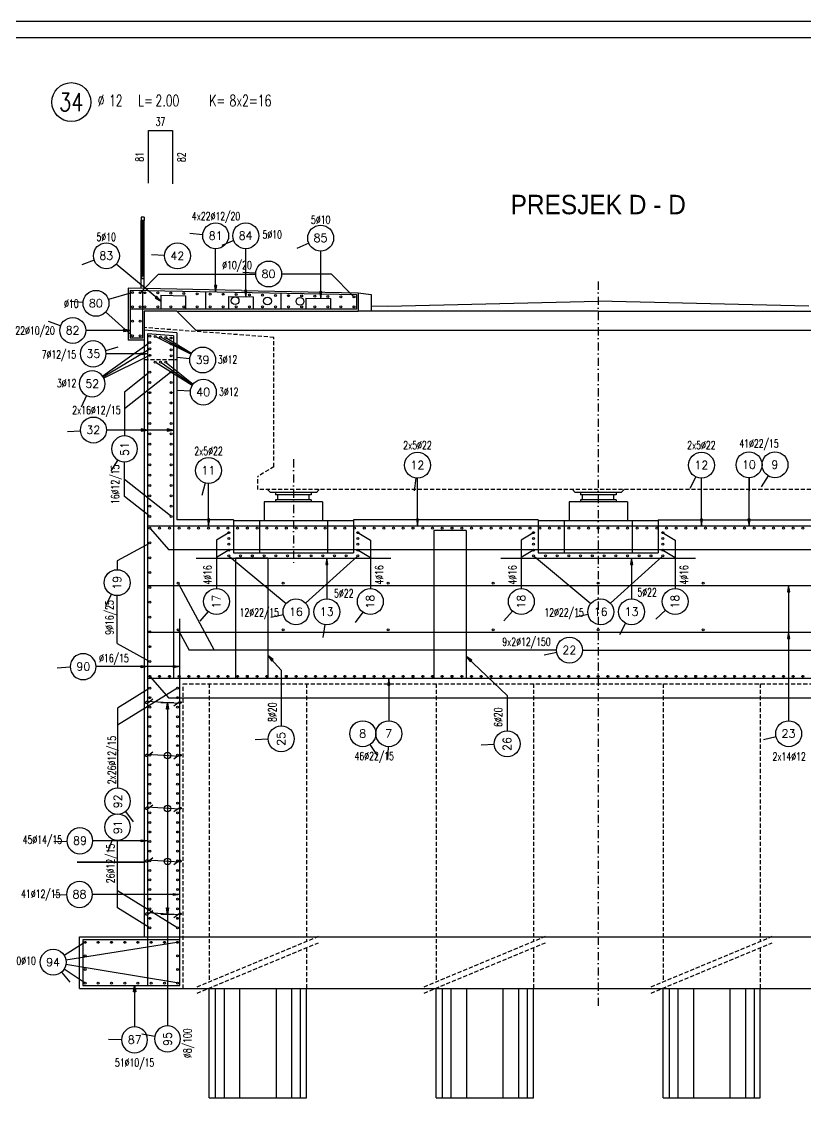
# Model space of a CAD drawing. Extents: x 0 to 12346, y 0 to 3567.
# Drawn here: x 7353 to 8562, y 1897 to 3567 of the extents above; entities that cross this region are included whole.
import ezdxf
from ezdxf.enums import TextEntityAlignment as Align

# ---------------------------------------------------------------- set-up
doc = ezdxf.new("R2010")
doc.units = 0
doc.header["$LTSCALE"] = 50
doc.linetypes.add('CENTER', pattern=[0.47, 0.25, -0.1, 0.02, -0.1])
doc.linetypes.add('HIDDEN2', pattern=[0.1875, 0.125, -0.0625])
for name, color, linetype in [('ARM', 1, 'CONTINUOUS'), ('ARM-I', 6, 'CONTINUOUS'), ('BETON', 7, 'CONTINUOUS'), ('BETON tan', 40, 'CONTINUOUS'), ('BETON TANKO', 40, 'CONTINUOUS'), ('CRTICA', 7, 'CONTINUOUS'), ('KOTE', 4, 'CONTINUOUS'), ('Ležajevi', 9, 'CONTINUOUS'), ('NEVIDLJIVO', 9, 'HIDDEN2'), ('OSI', 2, 'CENTER'), ('POM', 9, 'CONTINUOUS'), ('TANKO', 8, 'CONTINUOUS'), ('TEKST', 7, 'CONTINUOUS')]:
    doc.layers.add(name, color=color, linetype=linetype)
doc.styles.add('KOTE', font='romans.shx', dxfattribs={"width": 0.7})
doc.styles.get("Standard").update_dxf_attribs({"font": 'romans.shx', "width": 0.9})

# ---------------------------------------------------------------- blocks, each defined once
blk = doc.blocks.new('POZ')
at = {"layer": 'ARM-I'}
blk.add_circle((0, 0), 0.6, dxfattribs=at)
at = {"layer": 'ARM', "width": 0.7}
for s, p in [('%%c', (0.814, -0.125)), ('L=', (2.064, -0.125)), ('K=', (4.256, -0.125))]:
    blk.add_text(s, height=0.35, dxfattribs=at).set_placement(p)
for tag, p in [('VA', (0.879, 0.435)), ('FI', (1.162, -0.13)), ('DUZ', (2.598, -0.13)), ('KOM', (4.881, -0.13))]:
    blk.add_attdef(tag, p, '', height=0.35, dxfattribs=at)
at = {"layer": 'ARM', "width": 0.7, "flags": 1}
for tag, p in [('TIP', (1.038, -0.896)), ('A', (1.162, -1.411)), ('B', (1.162, -1.918)), ('C', (1.162, -2.426)), ('D', (1.162, -2.934)), ('E', (1.162, -3.441)), ('F', (1.162, -3.949)), ('G', (1.162, -4.457)), ('H', (1.162, -4.964)), ('I', (1.162, -5.472)), ('J', (1.162, -5.98)), ('K', (1.162, -6.487)), ('L', (1.162, -6.995)), ('M', (1.162, -7.503)), ('N', (1.162, -8.011))]:
    blk.add_attdef(tag, p, '', height=0.35, dxfattribs=at)
at = {"layer": 'ARM-I', "width": 0.8}
blk.add_attdef('POZ', text='', height=0.55, dxfattribs=at).set_placement((0, 0), align=Align.MIDDLE)
blk = doc.blocks.new('P')
at = {"layer": 'KOTE'}
blk.add_circle((0, 0), 0.4, dxfattribs=at)
blk.add_attdef('P', text='', height=0.25, dxfattribs=at).set_placement((-0.004, 0.004), align=Align.MIDDLE)
blk = doc.blocks.new('STR')
at = {"layer": 'KOTE', "color": 9}
blk.add_lwpolyline([(-1, 0.17), (-1, -0.17), (0, 0)], close=True, dxfattribs=at)
at = {"layer": 'KOTE', "color": 9, "linetype": 'ByBlock'}
blk.add_solid([(-1, 0.17), (-1, -0.17), (0, 0)], dxfattribs=at)
blk = doc.blocks.new('S-KUKA')
at = {"layer": 'ARM'}
blk.add_lwpolyline([(0.233, -0.13), (0.03, 0.02, 0.241992), (-0.024, 0.028), (-0.031, 0.026, 0.569422), (-0.041, -0.018), (-0.034, -0.024, 0.20742), (0.011, -0.04), (1.257, 0.036, -0.20742), (1.302, 0.019), (1.309, 0.013, -0.569422), (1.299, -0.031), (1.292, -0.033, -0.244051), (1.237, -0.024), (1.028, 0.133)], format="xyb", dxfattribs=at)
blk = doc.blocks.new('S')
at = {"layer": 'KOTE', "color": 9}
blk.add_line((0, 1), (0, -1), dxfattribs=at)
blk.add_lwpolyline([(-1, 0.17), (-1, -0.17), (0, 0)], close=True, dxfattribs=at)
at = {"layer": 'KOTE', "color": 9, "linetype": 'ByBlock'}
blk.add_solid([(-1, 0.17), (-1, -0.17), (0, 0)], dxfattribs=at)

msp = doc.modelspace()

# ---------------------------------------------------------------- linework, layer by layer
at = {"layer": 'ARM'}
for p, q in [((7520.2, 3152.6), (7869.2, 3145.7)), ((7520.2, 3152.6), (7520.2, 3078.7)), ((7539.2, 3152.3), (7539.2, 3078.7)), ((7567.8, 3144.9), (7605.8, 3144.1)), ((7567.8, 3144.9), (7567.8, 3123.3)), ((7605.8, 3144.1), (7605.8, 3123.3)), ((7636.5, 3150.3), (7636.5, 3123.3)), ((7672.1, 3142.8), (7710.1, 3142.1)), ((7672.1, 3142.8), (7672.1, 3123.3)), ((7710.1, 3142.1), (7710.1, 3123.3)), ((7752.9, 3148), (7752.9, 3123.3)), ((7791.2, 3140.4), (7829.2, 3139.7)), ((7791.2, 3140.4), (7791.2, 3123.3)), ((7829.2, 3139.7), (7829.2, 3123.3)), ((7869.2, 3145.7), (7869.2, 3123.3)), ((7869.2, 3123.3), (7520.2, 3123.3)), ((7539.2, 3078.7), (7520.2, 3078.7)), ((7547.2, 3085.4), (7547.2, 2080.5)), ((7587.2, 3082.4), (7547.2, 3085.4)), ((7587.2, 3082.4), (7587.2, 2553.5)), ((7547.2, 2789.3), (8937.2, 2789.3)), ((8038.8, 2782), (7988.8, 2782)), ((7988.8, 2782), (7988.8, 2553.5)), ((8038.8, 2782), (8038.8, 2553.5)), ((7732.7, 2739.3), (7682.7, 2739.3)), ((7682.7, 2739.3), (7682.7, 2553.5)), ((7732.7, 2739.3), (7732.7, 2553.5)), ((7547.2, 2697.3), (8937.2, 2697.3)), ((7597.2, 2080.5), (7597.2, 2645.5)), ((7547.2, 2625.4), (8937.2, 2625.4)), ((8937.2, 2553.5), (7547.2, 2553.5))]:
    msp.add_line(p, q, dxfattribs=at)
for points in [[(7622.2, 2739.3), (7922.2, 2739.3)], [(8092.2, 2739.3), (8392.2, 2739.3)]]:
    msp.add_lwpolyline(points, dxfattribs=at)
msp.add_lwpolyline([(7597.2, 2150.5), (7447.2, 2150.5), (7447.2, 2080.5), (7597.2, 2080.5)], close=True, dxfattribs=at)
at = {"layer": 'ARM-I'}
msp.add_lwpolyline([(7548.7, 3317.7), (7548.7, 3398.7), (7585.7, 3398.7), (7585.7, 3316.7)], dxfattribs=at)
at = {"layer": 'BETON'}
for p, q in [((7542.2, 3090.8), (7542.2, 2155.5)), ((7592.2, 3087), (7542.2, 3090.8)), ((7592.2, 3087), (7592.2, 2798.6)), ((7679.7, 2798.6), (7592.2, 2798.6)), ((7679.7, 2798.6), (7679.7, 2747.3)), ((7679.7, 2797.3), (7864.7, 2797.3)), ((7719.7, 2797.3), (7719.7, 2747.3)), ((7824.7, 2797.3), (7824.7, 2747.3)), ((8149.7, 2798.6), (7864.7, 2798.6)), ((7864.7, 2798.6), (7864.7, 2747.3)), ((8149.7, 2798.6), (8149.7, 2747.3)), ((8149.7, 2797.3), (8334.7, 2797.3)), ((8189.7, 2797.3), (8189.7, 2747.3)), ((8294.7, 2797.3), (8294.7, 2747.3)), ((8334.7, 2798.6), (8619.7, 2798.6)), ((8334.7, 2798.6), (8334.7, 2747.3)), ((7679.7, 2747.3), (7864.7, 2747.3)), ((8149.7, 2747.3), (8334.7, 2747.3)), ((7438.6, 2270.6), (7542.2, 2270.6)), ((7542.2, 2270.6), (7438.6, 2270.6)), ((7442.2, 2155.5), (9042.2, 2155.5)), ((7442.2, 2075.5), (7442.2, 2155.5)), ((7442.2, 2075.5), (9042.2, 2075.5))]:
    msp.add_line(p, q, dxfattribs=at)
for points in [[(0, 0), (10180.8, 0), (10180.8, 3566.7), (0, 3566.7)], [(125, 25), (10155.8, 25), (10155.8, 3541.7), (125, 3541.7)]]:
    msp.add_lwpolyline(points, close=True, dxfattribs=at)
at = {"layer": 'BETON tan'}
for p, q in [((7642.2, 1907.1), (7642.2, 2075.5)), ((7792.2, 1907.1), (7792.2, 2075.5)), ((7992.2, 1907.1), (7992.2, 2075.5)), ((8142.2, 1907.1), (8142.2, 2075.5)), ((8342.2, 1907.1), (8342.2, 2075.5)), ((8492.2, 1907.1), (8492.2, 2075.5)), ((7642.2, 1907.1), (7792.2, 1907.1)), ((7992.2, 1907.1), (8142.2, 1907.1)), ((8342.2, 1907.1), (8492.2, 1907.1))]:
    msp.add_line(p, q, dxfattribs=at)
at = {"layer": 'BETON TANKO'}
for p, q in [((7692.2, 3152.2), (7517.2, 3155.7)), ((7517.2, 3155.7), (7517.2, 3075.7)), ((7692.2, 3152.2), (7872.2, 3148.6)), ((7872.2, 3148.6), (7892.2, 3145.7)), ((7872.2, 3148.6), (7872.2, 3120.2)), ((7892.2, 3145.7), (7892.2, 3120.2)), ((7892.2, 3128.2), (7917.2, 3127.7)), ((7917.2, 3127.7), (8242.2, 3135.8)), ((8567.2, 3127.7), (8242.2, 3135.8)), ((7542.2, 3120.3), (7542.2, 3090.8)), ((7592.2, 3120.3), (7542.2, 3120.3)), ((7622.2, 3090.3), (7592.2, 3120.3)), ((7592.3, 3120.2), (7872.2, 3120.2)), ((7892.2, 3120.2), (7872.2, 3120.2)), ((8242.2, 3120.2), (7892.2, 3120.2)), ((8242.2, 3120.2), (8592.2, 3120.2)), ((8862.2, 3090.3), (7622.2, 3090.3)), ((7542.2, 3075.7), (7517.2, 3075.7))]:
    msp.add_line(p, q, dxfattribs=at)
for centre in [(7682.2, 3136.3), (7732.2, 3135.8), (7782.2, 3135.3)]:
    msp.add_circle(centre, 6, dxfattribs=at)
at = {"layer": 'CRTICA'}
for p, q in [((7632.3, 3238.1), (7612.4, 3239.8)), ((7680.1, 3229), (7661.5, 3221.5)), ((7795.9, 3225), (7777.5, 3217)), ((7573.3, 3206.2), (7553.3, 3207.1)), ((7464.9, 3198.8), (7446.1, 3191.9)), ((7714, 3178.6), (7694.1, 3179.7)), ((7447.8, 3133.8), (7427.8, 3135.3)), ((7413.1, 3097.5), (7394.3, 3104.5)), ((7482.7, 3059.8), (7501.9, 3065.2)), ((7612.3, 3046.7), (7592.4, 3048.5)), ((7453.3, 2990.1), (7444.8, 2972)), ((7613.2, 2996.6), (7593.3, 2997.9)), ((7443.7, 2935.4), (7423.8, 2933.9)), ((7501.2, 2890.8), (7490.6, 2873.8)), ((7636.2, 2855.3), (7631.1, 2836)), ((7961, 2862.9), (7958.3, 2843)), ((8392.5, 2864.8), (8383.6, 2846.8)), ((8475, 2863.3), (8475.2, 2843.3)), ((8504.2, 2866.3), (8493.7, 2849.3)), ((7491.4, 2683.6), (7482.6, 2665.6)), ((7640.6, 2657.2), (7627.6, 2642)), ((7879.2, 2656.2), (7867.6, 2639.9)), ((8110.2, 2657.6), (8096.8, 2642.7)), ((8346.1, 2658.9), (8331.3, 2645.4)), ((7756.6, 2652.1), (7737.1, 2647.7)), ((8226.5, 2652.4), (8207, 2648.4)), ((8284.3, 2638.9), (8275, 2621.2)), ((7820.6, 2636.8), (7817.6, 2617.1)), ((8178.2, 2593.7), (8158.6, 2589.8)), ((7427.9, 2571), (7407.9, 2569.9)), ((7733.4, 2460), (7713.4, 2459.2)), ((8516.5, 2463.8), (8497.1, 2459)), ((7890.2, 2451.9), (7901.2, 2435.2)), ((7918.2, 2448.6), (7917.2, 2428.6)), ((8081.8, 2452), (8061.9, 2451)), ((7513, 2348.6), (7525, 2332.6)), ((7493.4, 2306.1), (7485.7, 2287.6)), ((7422.9, 2302.6), (7402.9, 2301.7)), ((7422.1, 2220.2), (7402.1, 2219.7)), ((7414.6, 2100.9), (7427.5, 2085.7)), ((7558.3, 2001.6), (7538.6, 2005.2)), ((7507.2, 1996.7), (7487.2, 1996.8))]:
    msp.add_line(p, q, dxfattribs=at)
at = {"layer": 'KOTE'}
for centre, radius in [((7523.8, 3149), 1.5), ((7535.6, 3148.7), 1.5), ((7542.8, 3148.7), 1.5), ((7563, 3148.3), 1.5), ((7583.1, 3147.8), 1.5), ((7603.3, 3147.4), 1.5), ((7623.5, 3147), 1.5), ((7643.7, 3146.6), 1.5), ((7663.8, 3146.2), 1.5), ((7684, 3145.8), 1.5), ((7704.2, 3145.4), 1.5), ((7724.4, 3145), 1.5), ((7744.5, 3144.5), 1.5), ((7764.7, 3144.1), 1.5), ((7784.9, 3143.7), 1.5), ((7805.1, 3143.3), 1.5), ((7825.2, 3142.9), 1.5), ((7845.4, 3142.5), 1.5), ((7865.6, 3142.1), 1.5), ((7523.8, 3126.9), 1.5), ((7535.6, 3126.9), 1.5), ((7542.8, 3126.9), 1.5), ((7563, 3126.9), 1.5), ((7583.1, 3126.9), 1.5), ((7603.3, 3126.9), 1.5), ((7623.5, 3126.9), 1.5), ((7643.7, 3126.9), 1.5), ((7663.8, 3126.9), 1.5), ((7684, 3126.9), 1.5), ((7704.2, 3126.9), 1.5), ((7724.4, 3126.9), 1.5), ((7744.5, 3126.9), 1.5), ((7764.7, 3126.9), 1.5), ((7784.9, 3126.9), 1.5), ((7805.1, 3126.9), 1.5), ((7825.2, 3126.9), 1.5), ((7845.4, 3126.9), 1.5), ((7865.6, 3126.9), 1.5), ((7523.8, 3104.6), 1.5), ((7535.6, 3104.6), 1.5), ((7523.8, 3082.3), 1.5), ((7535.6, 3082.3), 1.5), ((7550.8, 3081.8), 1.5), ((7550.8, 3071.9), 1.5), ((7559, 3081), 1.5), ((7567.2, 3080.3), 1.5), ((7575.4, 3079.5), 1.5), ((7583.6, 3078.8), 1.5), ((7550.8, 3062), 1.5), ((7583.6, 3069.6), 1.5), ((7583.6, 3060.5), 1.5), ((7550.8, 3052.1), 1.5), ((7559, 3041.6), 1.5), ((7567.2, 3041.6), 1.5), ((7575.4, 3041.6), 1.5), ((7583.6, 3051.3), 1.5), ((7550.8, 3026.3), 1.5), ((7583.6, 3026.3), 1.5), ((7550.8, 3010.4), 1.5), ((7583.6, 3010.4), 1.5), ((7550.8, 2994.5), 1.5), ((7583.6, 2994.5), 1.5), ((7550.8, 2978.6), 1.5), ((7583.6, 2978.6), 1.5), ((7550.8, 2962.7), 1.5), ((7583.6, 2962.7), 1.5), ((7550.8, 2946.8), 1.5), ((7583.6, 2946.8), 1.5), ((7550.8, 2930.9), 1.5), ((7583.6, 2930.9), 1.5), ((7550.8, 2915), 1.5), ((7583.6, 2915), 1.5), ((7550.8, 2899.1), 1.5), ((7583.6, 2899.1), 1.5), ((7550.8, 2883.2), 1.5), ((7583.6, 2883.2), 1.5), ((7550.8, 2867.3), 1.5), ((7583.6, 2867.3), 1.5), ((7550.8, 2851.4), 1.5), ((7583.6, 2851.4), 1.5), ((7550.8, 2835.5), 1.5), ((7583.6, 2835.5), 1.5), ((7550.8, 2819.6), 1.5), ((7550.8, 2803.7), 1.5), ((7583.6, 2819.6), 1.5), ((7583.6, 2803.7), 1.5), ((7550.8, 2785.7), 1.5), ((7565.8, 2785.7), 1.5), ((7580.9, 2785.7), 1.5), ((7595.9, 2785.7), 1.5), ((7610.9, 2785.7), 1.5), ((7625.9, 2785.7), 1.5), ((7641, 2785.7), 1.5), ((7656, 2785.7), 1.5), ((7671, 2785.7), 1.5), ((7672.6, 2778.6), 1.5), ((7686.1, 2785.7), 1.5), ((7701.1, 2785.7), 1.5), ((7716.1, 2785.7), 1.5), ((7731.2, 2785.7), 1.5), ((7746.2, 2785.7), 1.5), ((7761.2, 2785.7), 1.5), ((7776.2, 2785.7), 1.5), ((7791.3, 2785.7), 1.5), ((7806.3, 2785.7), 1.5), ((7821.3, 2785.7), 1.5), ((7836.4, 2785.7), 1.5), ((7851.4, 2785.7), 1.5), ((7866.4, 2785.7), 1.5), ((7871.7, 2778.6), 1.5), ((7881.5, 2785.7), 1.5), ((7896.5, 2785.7), 1.5), ((7911.5, 2785.7), 1.5), ((7926.6, 2785.7), 1.5), ((7941.6, 2785.7), 1.5), ((7956.6, 2785.7), 1.5), ((7971.6, 2785.7), 1.5), ((7986.7, 2785.7), 1.5), ((8001.7, 2785.7), 1.5), ((8016.7, 2785.7), 1.5), ((8031.8, 2785.7), 1.5), ((8046.8, 2785.7), 1.5), ((8061.8, 2785.7), 1.5), ((8076.9, 2785.7), 1.5), ((8091.9, 2785.7), 1.5), ((8106.9, 2785.7), 1.5), ((8121.9, 2785.7), 1.5), ((8137, 2785.7), 1.5), ((8142.6, 2778.6), 1.5), ((8152, 2785.7), 1.5), ((8167, 2785.7), 1.5), ((8182.1, 2785.7), 1.5), ((8197.1, 2785.7), 1.5), ((8212.1, 2785.7), 1.5), ((8227.2, 2785.7), 1.5), ((8242.2, 2785.7), 1.5), ((8257.2, 2785.7), 1.5), ((8272.3, 2785.7), 1.5), ((8287.3, 2785.7), 1.5), ((8302.3, 2785.7), 1.5), ((8317.3, 2785.7), 1.5), ((8332.4, 2785.7), 1.5), ((8341.7, 2778.6), 1.5), ((8347.4, 2785.7), 1.5), ((8362.4, 2785.7), 1.5), ((8377.5, 2785.7), 1.5), ((8392.5, 2785.7), 1.5), ((8407.5, 2785.7), 1.5), ((8422.6, 2785.7), 1.5), ((8437.6, 2785.7), 1.5), ((8452.6, 2785.7), 1.5), ((8467.6, 2785.7), 1.5), ((8482.7, 2785.7), 1.5), ((8497.7, 2785.7), 1.5), ((8512.7, 2785.7), 1.5), ((8527.8, 2785.7), 1.5), ((8542.8, 2785.7), 1.5), ((8557.8, 2785.7), 1.5), ((7550.8, 2762.8), 1.5), ((7672.6, 2769.7), 1.5), ((7672.6, 2760.8), 1.5), ((7871.7, 2769.7), 1.5), ((7871.7, 2760.8), 1.5), ((8142.6, 2769.7), 1.5), ((8142.6, 2760.8), 1.5), ((8341.7, 2769.7), 1.5), ((8341.7, 2760.8), 1.5), ((7550.8, 2739.9), 1.5), ((7672.6, 2751.8), 1.5), ((7672.6, 2742.9), 1.5), ((7690.7, 2742.9), 1.5), ((7708.8, 2742.9), 1.5), ((7726.9, 2742.9), 1.5), ((7745, 2742.9), 1.5), ((7763.1, 2742.9), 1.5), ((7781.2, 2742.9), 1.5), ((7799.3, 2742.9), 1.5), ((7817.4, 2742.9), 1.5), ((7835.5, 2742.9), 1.5), ((7853.6, 2742.9), 1.5), ((7871.7, 2751.8), 1.5), ((7871.7, 2742.9), 1.5), ((8142.6, 2751.8), 1.5), ((8142.6, 2742.9), 1.5), ((8160.7, 2742.9), 1.5), ((8178.8, 2742.9), 1.5), ((8196.9, 2742.9), 1.5), ((8215, 2742.9), 1.5), ((8233.1, 2742.9), 1.5), ((8251.2, 2742.9), 1.5), ((8269.3, 2742.9), 1.5), ((8287.4, 2742.9), 1.5), ((8305.5, 2742.9), 1.5), ((8323.6, 2742.9), 1.5), ((8341.7, 2751.8), 1.5), ((8341.7, 2742.9), 1.5), ((7550.8, 2717.1), 1.5), ((7550.8, 2694.2), 1.5), ((7594.2, 2700.9), 1.5), ((7756.2, 2700.9), 1.5), ((7918.2, 2700.9), 1.5), ((8080.2, 2700.9), 1.5), ((8242.2, 2700.9), 1.5), ((8404.2, 2700.9), 1.5), ((7550.8, 2671.4), 1.5), ((7550.8, 2648.5), 1.5), ((7550.8, 2625.6), 1.5), ((7594.2, 2629), 1.5), ((7756.2, 2629), 1.5), ((7918.2, 2629), 1.5), ((8080.2, 2629), 1.5), ((8242.2, 2629), 1.5), ((8404.2, 2629), 1.5), ((7550.8, 2602.8), 1.5), ((7550.8, 2579.9), 1.5), ((7550.8, 2557.1), 1.5), ((7565.8, 2557.1), 1.5), ((7580.9, 2557.1), 1.5), ((7595.9, 2557.1), 1.5), ((7610.9, 2557.1), 1.5), ((7625.9, 2557.1), 1.5), ((7641, 2557.1), 1.5), ((7656, 2557.1), 1.5), ((7671, 2557.1), 1.5), ((7686.1, 2557.1), 1.5), ((7701.1, 2557.1), 1.5), ((7716.1, 2557.1), 1.5), ((7731.2, 2557.1), 1.5), ((7746.2, 2557.1), 1.5), ((7761.2, 2557.1), 1.5), ((7776.2, 2557.1), 1.5), ((7791.3, 2557.1), 1.5), ((7806.3, 2557.1), 1.5), ((7821.3, 2557.1), 1.5), ((7836.4, 2557.1), 1.5), ((7851.4, 2557.1), 1.5), ((7866.4, 2557.1), 1.5), ((7881.5, 2557.1), 1.5), ((7896.5, 2557.1), 1.5), ((7911.5, 2557.1), 1.5), ((7926.6, 2557.1), 1.5), ((7941.6, 2557.1), 1.5), ((7956.6, 2557.1), 1.5), ((7971.6, 2557.1), 1.5), ((7986.7, 2557.1), 1.5), ((8001.7, 2557.1), 1.5), ((8016.7, 2557.1), 1.5), ((8031.8, 2557.1), 1.5), ((8046.8, 2557.1), 1.5), ((8061.8, 2557.1), 1.5), ((8076.9, 2557.1), 1.5), ((8091.9, 2557.1), 1.5), ((8106.9, 2557.1), 1.5), ((8121.9, 2557.1), 1.5), ((8137, 2557.1), 1.5), ((8152, 2557.1), 1.5), ((8167, 2557.1), 1.5), ((8182.1, 2557.1), 1.5), ((8197.1, 2557.1), 1.5), ((8212.1, 2557.1), 1.5), ((8227.2, 2557.1), 1.5), ((8242.2, 2557.1), 1.5), ((8257.2, 2557.1), 1.5), ((8272.3, 2557.1), 1.5), ((8287.3, 2557.1), 1.5), ((8302.3, 2557.1), 1.5), ((8317.3, 2557.1), 1.5), ((8332.4, 2557.1), 1.5), ((8347.4, 2557.1), 1.5), ((8362.4, 2557.1), 1.5), ((8377.5, 2557.1), 1.5), ((8392.5, 2557.1), 1.5), ((8407.5, 2557.1), 1.5), ((8422.6, 2557.1), 1.5), ((8437.6, 2557.1), 1.5), ((8452.6, 2557.1), 1.5), ((8467.6, 2557.1), 1.5), ((8482.7, 2557.1), 1.5), ((8497.7, 2557.1), 1.5), ((8512.7, 2557.1), 1.5), ((8527.8, 2557.1), 1.5), ((8542.8, 2557.1), 1.5), ((8557.8, 2557.1), 1.5), ((7550.9, 2539), 1.5), ((7593.5, 2539), 1.5), ((7550.9, 2524.2), 1.5), ((7593.5, 2524.2), 1.5), ((7550.9, 2509.4), 1.5), ((7593.5, 2509.4), 1.5), ((7550.9, 2494.6), 1.5), ((7593.5, 2494.6), 1.5), ((7550.9, 2479.8), 1.5), ((7593.5, 2479.8), 1.5), ((7550.9, 2465), 1.5), ((7593.5, 2465), 1.5), ((7550.8, 2450.2), 1.5), ((7577.9, 2434.8), 5), ((7593.5, 2450.2), 1.5), ((7550.8, 2435.4), 1.5), ((7550.8, 2420.6), 1.5), ((7593.5, 2435.4), 1.5), ((7593.5, 2420.6), 1.5), ((7550.8, 2405.8), 1.5), ((7593.5, 2405.8), 1.5), ((7550.8, 2391), 1.5), ((7593.5, 2391), 1.5), ((7550.8, 2376.2), 1.5), ((7593.6, 2376.2), 1.5), ((7550.8, 2361.4), 1.5), ((7577.9, 2353.3), 5), ((7593.6, 2361.4), 1.5), ((7550.8, 2346.6), 1.5), ((7593.6, 2346.6), 1.5), ((7550.8, 2331.8), 1.5), ((7593.6, 2331.8), 1.5), ((7550.8, 2317), 1.5), ((7593.6, 2317), 1.5), ((7550.8, 2302.2), 1.5), ((7550.8, 2287.4), 1.5), ((7593.6, 2302.2), 1.5), ((7593.6, 2287.4), 1.5), ((7550.8, 2272.6), 1.5), ((7577.9, 2271.7), 5), ((7593.6, 2272.6), 1.5), ((7550.8, 2257.8), 1.5), ((7593.6, 2257.8), 1.5), ((7550.8, 2243.1), 1.5), ((7593.6, 2243.1), 1.5), ((7550.8, 2228.3), 1.5), ((7593.6, 2228.3), 1.5), ((7550.8, 2213.5), 1.5), ((7593.6, 2213.5), 1.5), ((7550.8, 2198.7), 1.5), ((7593.6, 2198.7), 1.5), ((7550.8, 2183.9), 1.5), ((7550.8, 2169.1), 1.5), ((7593.6, 2183.9), 1.5), ((7593.6, 2169.1), 1.5), ((7450.8, 2146.9), 1.5), ((7471.2, 2146.9), 1.5), ((7491.6, 2146.9), 1.5), ((7512, 2146.9), 1.5), ((7532.4, 2146.9), 1.5), ((7552.8, 2146.9), 1.5), ((7573.2, 2146.9), 1.5), ((7593.6, 2146.9), 1.5), ((7450.8, 2125.9), 1.5), ((7593.6, 2125.9), 1.5), ((7450.8, 2105), 1.5), ((7593.6, 2105), 1.5), ((7450.8, 2084.1), 1.5), ((7471.2, 2084.1), 1.5), ((7491.6, 2084.1), 1.5), ((7512, 2084.1), 1.5), ((7532.4, 2084.1), 1.5), ((7552.8, 2084.1), 1.5), ((7573.2, 2084.1), 1.5), ((7593.6, 2084.1), 1.5)]:
    msp.add_circle(centre, radius, dxfattribs=at)
at = {"layer": 'Ležajevi'}
for p, q in [((7736.8, 2840.5), (7732.3, 2845.3)), ((7807.6, 2840.5), (7736.8, 2840.5)), ((7744.7, 2840.5), (7744.7, 2836.8)), ((7799.7, 2840.5), (7799.7, 2836.8)), ((7807.6, 2840.5), (7812, 2845.3)), ((8206.8, 2840.5), (8202.3, 2845.3)), ((8277.6, 2840.5), (8206.8, 2840.5)), ((8214.7, 2840.5), (8214.7, 2836.8)), ((8269.7, 2840.5), (8269.7, 2836.8)), ((8277.6, 2840.5), (8282, 2845.3)), ((7817.2, 2826), (7727.2, 2826)), ((7727.2, 2826), (7727.2, 2797.3)), ((7799.7, 2836.8), (7744.7, 2836.8)), ((7799.7, 2829.4), (7744.7, 2829.4)), ((7744.7, 2829.4), (7744.7, 2826)), ((7748.1, 2829.4), (7748.1, 2836.8)), ((7796.2, 2829.4), (7796.2, 2836.8)), ((7799.7, 2829.4), (7799.7, 2826)), ((7817.2, 2826), (7817.2, 2797.3)), ((8287.2, 2826), (8197.2, 2826)), ((8197.2, 2826), (8197.2, 2797.3)), ((8269.7, 2836.8), (8214.7, 2836.8)), ((8269.7, 2829.4), (8214.7, 2829.4)), ((8214.7, 2829.4), (8214.7, 2826)), ((8218.1, 2829.4), (8218.1, 2836.8)), ((8266.2, 2829.4), (8266.2, 2836.8)), ((8269.7, 2829.4), (8269.7, 2826)), ((8287.2, 2826), (8287.2, 2797.3))]:
    msp.add_line(p, q, dxfattribs=at)
at = {"layer": 'NEVIDLJIVO'}
for p, q in [((7742.2, 3079.8), (7542.2, 3094.8)), ((7742.2, 2880.3), (7742.2, 3079.8)), ((7542.2, 3045.8), (7592.2, 3045.8)), ((7742.2, 2880.3), (7717.2, 2865.3)), ((7717.2, 2845.3), (7717.2, 2865.3)), ((8767.2, 2845.3), (7717.2, 2845.3)), ((7602.2, 2545.5), (8882.2, 2545.5)), ((7602.2, 2075.5), (7602.2, 2545.5)), ((7642.2, 2545.5), (7642.2, 2086.2)), ((7792.2, 2545.5), (7792.2, 2148.5)), ((7992.2, 2545.5), (7992.2, 2086.2)), ((8142.2, 2545.5), (8142.2, 2148.5)), ((8342.2, 2545.5), (8342.2, 2086.2)), ((8492.2, 2545.5), (8492.2, 2148.5)), ((7623.7, 2078.5), (7810.7, 2156.2)), ((7973.7, 2078.5), (8160.7, 2156.2)), ((8323.7, 2078.5), (8510.7, 2156.2)), ((7623.7, 2068.5), (7810.7, 2146.2)), ((7792.2, 2138.5), (7792.2, 2075.5)), ((7973.7, 2068.5), (8160.7, 2146.2)), ((8142.2, 2138.5), (8142.2, 2075.5)), ((8323.7, 2068.5), (8510.7, 2146.2)), ((8492.2, 2138.5), (8492.2, 2075.5))]:
    msp.add_line(p, q, dxfattribs=at)
at = {"layer": 'OSI'}
for p, q in [((8242.2, 3165.8), (8242.2, 2045.5)), ((7772.2, 2891.8), (7772.2, 2727.3))]:
    msp.add_line(p, q, dxfattribs=at)
at = {"layer": 'POM'}
for p, q in [((7542.2, 3265.2), (7537.2, 3265.2)), ((7537.2, 3265.2), (7537.2, 3260.2)), ((7542.2, 3260.2), (7537.2, 3260.2)), ((7537.2, 3155.3), (7537.2, 3260.2)), ((7538.7, 3174.2), (7538.7, 3260.2)), ((7540.7, 3174.2), (7540.7, 3260.2)), ((7542.2, 3265.2), (7542.2, 3260.2)), ((7542.2, 3155.2), (7542.2, 3260.2)), ((7541.7, 3174.2), (7537.7, 3174.2)), ((7537.7, 3174.2), (7537.7, 3170.2)), ((7541.7, 3174.2), (7541.7, 3170.2)), ((7541.7, 3170.2), (7537.7, 3170.2)), ((7651.6, 2075.5), (7651.6, 1907.1)), ((7665.1, 2075.5), (7665.1, 1907.1)), ((7689.1, 2075.5), (7689.1, 1907.1)), ((7745.3, 2075.5), (7745.3, 1907.1)), ((7769.3, 2075.5), (7769.3, 1907.1)), ((7782.8, 2075.5), (7782.8, 1907.1)), ((8001.6, 2075.5), (8001.6, 1907.1)), ((8015.1, 2075.5), (8015.1, 1907.1)), ((8039.1, 2075.5), (8039.1, 1907.1)), ((8095.3, 2075.5), (8095.3, 1907.1)), ((8119.3, 2075.5), (8119.3, 1907.1)), ((8132.8, 2075.5), (8132.8, 1907.1)), ((8351.6, 2075.5), (8351.6, 1907.1)), ((8365.1, 2075.5), (8365.1, 1907.1)), ((8389.1, 2075.5), (8389.1, 1907.1)), ((8445.3, 2075.5), (8445.3, 1907.1)), ((8469.3, 2075.5), (8469.3, 1907.1)), ((8482.8, 2075.5), (8482.8, 1907.1))]:
    msp.add_line(p, q, dxfattribs=at)
at = {"layer": 'TANKO'}
for p, q in [((7652.2, 3150), (7652.2, 3216.4)), ((7698.6, 3142.3), (7698.6, 3216.4)), ((7814.2, 3140), (7814.2, 3212.9)), ((7567.8, 3135.4), (7499, 3192.8)), ((7536.6, 3149.7), (7564, 3177.5)), ((7564, 3177.5), (7714, 3177.5)), ((7830.7, 3177.5), (7754, 3177.5)), ((7864.5, 3143.1), (7830.7, 3177.5)), ((7522.4, 3148.6), (7486.9, 3138)), ((7522.7, 3083.3), (7482.6, 3119)), ((7520.2, 3090.5), (7451.8, 3090.5)), ((7560.3, 3080.4), (7614.3, 3053.7)), ((7568.5, 3079.6), (7614.7, 3054.5)), ((7576.7, 3078.8), (7615.2, 3055.3)), ((7549.6, 3071), (7478, 3019.9)), ((7549.5, 3061.2), (7478.8, 3018.6)), ((7549.4, 3051.4), (7479.7, 3017.1)), ((7547.2, 3054.4), (7483.4, 3054.4)), ((7560.3, 3040.8), (7616.2, 3005.9)), ((7568.4, 3040.8), (7616.8, 3006.8)), ((7576.6, 3040.7), (7617.6, 3007.8)), ((7549.6, 3025.4), (7511.7, 2995.4)), ((7582.4, 3025.4), (7511.7, 2969.5)), ((7511.7, 2995.4), (7511.7, 2927.8)), ((7587.2, 2936.9), (7483.7, 2936.9)), ((7511.7, 2834.6), (7511.7, 2887.8)), ((7582.4, 2804.7), (7511.7, 2860.5)), ((7963.6, 2789.3), (7963.6, 2862.7)), ((8401.4, 2789.3), (8401.4, 2862.7)), ((8474.8, 2789.3), (8474.8, 2863.3)), ((7641.3, 2789.3), (7641.3, 2854.6)), ((7549.6, 2804.7), (7511.7, 2834.6)), ((7551.8, 2784.5), (7579.3, 2752.6)), ((7671.4, 2777.9), (7653.5, 2767.2)), ((7873, 2777.9), (7890.8, 2767.2)), ((8141.4, 2777.9), (8123.6, 2767.2)), ((8343, 2777.9), (8360.8, 2767.2)), ((7549.5, 2762.1), (7500.3, 2735)), ((7653.5, 2767.2), (7653.5, 2692.4)), ((7890.8, 2767.2), (7890.8, 2692.4)), ((8123.6, 2767.2), (8123.6, 2692.4)), ((8360.8, 2767.2), (8360.8, 2692.4)), ((7579.3, 2752.6), (8999.2, 2752.6)), ((7671.4, 2751), (7653.5, 2740.3)), ((7673.8, 2741.9), (7760.8, 2669.3)), ((7870.6, 2741.9), (7791, 2669.9)), ((7823.7, 2739.3), (7823.7, 2676.6)), ((7873, 2751), (7890.8, 2740.3)), ((8141.4, 2751), (8123.6, 2740.3)), ((8143.8, 2741.9), (8230.8, 2669.3)), ((8340.6, 2741.9), (8261, 2669.9)), ((8293.7, 2739.3), (8293.7, 2676.6)), ((8343, 2751), (8360.8, 2740.3)), ((7500.3, 2735), (7500.3, 2721.5)), ((7595.1, 2699.8), (7649.7, 2597.5)), ((8535.9, 2697.3), (8535.9, 2488.6)), ((7500.3, 2607.7), (7500.3, 2681.5)), ((7595.1, 2627.9), (7611.3, 2597.5)), ((7500.3, 2607.7), (7549.5, 2580.6)), ((8177.8, 2597.5), (7611.3, 2597.5)), ((7732.7, 2589.4), (7753.4, 2566.6)), ((8217.8, 2597.5), (8873.1, 2597.5)), ((7597.2, 2572), (7467.9, 2572)), ((8038.8, 2587.9), (8101.8, 2527.4)), ((7551.8, 2555.9), (7579.3, 2524)), ((7753.4, 2566.6), (7753.4, 2480.7)), ((7549.6, 2538.2), (7501, 2508.1)), ((7592.2, 2538.2), (7501, 2481.8)), ((7919.2, 2553.5), (7919.2, 2488.6)), ((7579.3, 2524), (8999.2, 2524)), ((8101.8, 2527.4), (8101.8, 2473)), ((7501, 2508.1), (7501, 2384.6)), ((7577.9, 2516.3), (7577.9, 2190.2)), ((7501, 2199.9), (7501, 2304.6)), ((7547.2, 2303.5), (7462.9, 2303.5)), ((7597.2, 2220.7), (7462.1, 2220.7)), ((7592.4, 2169.9), (7501, 2226.4)), ((7549.6, 2169.9), (7501, 2199.9)), ((7577.9, 2190.2), (7577.9, 2018)), ((7449.5, 2146.1), (7418.6, 2126.8)), ((7592.1, 2146.6), (7421.4, 2119.4)), ((7449.5, 2084.9), (7418.4, 2105.3)), ((7592.1, 2084.3), (7421.4, 2112.9)), ((7527.2, 2080.5), (7527.2, 2016.5))]:
    msp.add_line(p, q, dxfattribs=at)

# ---------------------------------------------------------------- block references
at = {"layer": 'ARM-I', "xscale": -40.54955938507555, "yscale": 40.5495593850751, "zscale": 40.54955938507504, "rotation": 359.9999360331523}
for p in [(7597.2, 2516.8), (7597.2, 2435.3), (7597.2, 2353.7), (7597.2, 2272.2), (7597.2, 2190.7)]:
    msp.add_blockref('S-KUKA', p, dxfattribs=at)
at = {"layer": 'KOTE', "xscale": 50, "yscale": 50, "zscale": 50}
msp.add_blockref('POZ', (7429.6, 3442.6), dxfattribs=at).add_auto_attribs({'POZ': '34', 'FI': '12', 'DUZ': '2.00', 'KOM': '8x2=16'})
at = {"layer": 'KOTE'}
ref = msp.add_blockref('P', (7652.2, 3236.4), dxfattribs=dict(at, xscale=50, yscale=50, zscale=50))
ref.add_attrib('P', '81', dxfattribs={"height": 12.5}).set_placement((7652.1, 3236.6), align=Align.MIDDLE)
ref = msp.add_blockref('P', (7698.6, 3236.4), dxfattribs=dict(at, xscale=50, yscale=50, zscale=50))
ref.add_attrib('P', '84', dxfattribs={"height": 12.5}).set_placement((7698.4, 3236.7), align=Align.MIDDLE)
ref = msp.add_blockref('P', (7814.2, 3232.9), dxfattribs=dict(at, xscale=50, yscale=50, zscale=50))
ref.add_attrib('P', '85', dxfattribs={"height": 12.5}).set_placement((7814, 3233.1), align=Align.MIDDLE)
ref = msp.add_blockref('P', (7483.7, 3205.6), dxfattribs=dict(at, xscale=50, yscale=50, zscale=50))
ref.add_attrib('P', '83', dxfattribs={"height": 12.5}).set_placement((7483.5, 3205.8), align=Align.MIDDLE)
ref = msp.add_blockref('P', (7593.3, 3205.4), dxfattribs=dict(at, xscale=50, yscale=50, zscale=50))
ref.add_attrib('P', '42', dxfattribs={"height": 12.5}).set_placement((7593.1, 3205.6), align=Align.MIDDLE)
ref = msp.add_blockref('P', (7734, 3177.5), dxfattribs=dict(at, xscale=50, yscale=50, zscale=50))
ref.add_attrib('P', '80', dxfattribs={"height": 12.5}).set_placement((7733.8, 3177.7), align=Align.MIDDLE)
at = {"layer": 'KOTE', "yscale": 10, "zscale": 10}
for name, p, xscale, rotation in [('STR', (7652.2, 3150), 10, 270), ('STR', (7567.8, 3135.4), 9.999999999999801, 320.1582708276224), ('STR', (7698.6, 3142.3), 10, 270), ('STR', (7814.2, 3140), 10, 270), ('STR', (7547.2, 3054.4), -10, 179.9999360331551), ('STR', (7547.2, 2936.9), 10, 359.9999999999989), ('STR', (7587.2, 2936.9), 10, 359.9999999999989), ('STR', (7641.3, 2789.3), 10, 270), ('STR', (7963.6, 2789.3), 10, 270), ('STR', (8401.4, 2789.3), 10, 270), ('STR', (8474.8, 2789.3), 10, 270), ('STR', (7823.7, 2739.3), 10, 90), ('STR', (8293.7, 2739.3), 10, 90), ('STR', (8535.9, 2697.3), 10, 90), ('STR', (8535.9, 2625.4), 10, 90), ('STR', (7547.2, 2572), -10, 179.9999360331522), ('STR', (7597.2, 2572), -10, 179.9999360331522), ('STR', (7919.2, 2553.5), 10, 90), ('S', (7577.9, 2516.3), -10, 269.9999360331523), ('STR', (7547.2, 2303.5), -10, 179.9999360331522), ('STR', (7597.2, 2220.7), -10, 179.9999360331522), ('STR', (7597.2, 2220.7), -10, 179.9999360331522), ('S', (7577.9, 2190.2), -10, 89.99993603315227), ('STR', (7527.2, 2080.5), -10, 269.9999360331523)]:
    msp.add_blockref(name, p, dxfattribs=dict(at, xscale=xscale, rotation=rotation))
at = {"layer": 'KOTE'}
ref = msp.add_blockref('P', (7467.7, 3132.3), dxfattribs=dict(at, xscale=50, yscale=50, zscale=50))
ref.add_attrib('P', '80', dxfattribs={"height": 12.5}).set_placement((7467.5, 3132.5), align=Align.MIDDLE)
ref = msp.add_blockref('P', (7431.8, 3090.5), dxfattribs=dict(at, xscale=50, yscale=50, zscale=50))
ref.add_attrib('P', '82', dxfattribs={"height": 12.5}).set_placement((7431.6, 3090.7), align=Align.MIDDLE)
at = {"layer": 'KOTE', "xscale": 10, "yscale": 10, "zscale": 10}
msp.add_blockref('STR', (7520.2, 3090.5), dxfattribs=at)
at = {"layer": 'KOTE'}
ref = msp.add_blockref('P', (7463.4, 3054.4), dxfattribs=dict(at, xscale=-50, yscale=50, zscale=50, rotation=359.9999360331551))
ref.add_attrib('P', '35', dxfattribs={"height": 12.5, "rotation": 359.9999}).set_placement((7463.6, 3054.6), align=Align.MIDDLE)
ref = msp.add_blockref('P', (7632.2, 3044.9), dxfattribs=dict(at, xscale=50, yscale=50, zscale=50))
ref.add_attrib('P', '39', dxfattribs={"height": 12.5}).set_placement((7632.1, 3045.1), align=Align.MIDDLE)
ref = msp.add_blockref('P', (7461.7, 3008.2), dxfattribs=dict(at, xscale=-50, yscale=50, zscale=50, rotation=359.9999360331543))
ref.add_attrib('P', '52', dxfattribs={"height": 12.5, "rotation": 359.9999}).set_placement((7461.9, 3008.4), align=Align.MIDDLE)
ref = msp.add_blockref('P', (7633.2, 2995.3), dxfattribs=dict(at, xscale=50, yscale=50, zscale=50))
ref.add_attrib('P', '40', dxfattribs={"height": 12.5}).set_placement((7633, 2995.5), align=Align.MIDDLE)
ref = msp.add_blockref('P', (7463.7, 2936.9), dxfattribs=dict(at, xscale=50, yscale=50, zscale=50, rotation=1.486810674578009e-11))
ref.add_attrib('P', '32', dxfattribs={"height": 12.5}).set_placement((7463.5, 2937.1), align=Align.MIDDLE)
ref = msp.add_blockref('P', (7511.7, 2907.8), dxfattribs=dict(at, xscale=-50, yscale=50, zscale=50, rotation=269.9999360331536))
ref.add_attrib('P', '51', dxfattribs={"height": 12.5, "rotation": 89.9999}).set_placement((7511.9, 2907.6), align=Align.MIDDLE)
ref = msp.add_blockref('P', (7641.3, 2874.6), dxfattribs=dict(at, xscale=50, yscale=50, zscale=50))
ref.add_attrib('P', '11', dxfattribs={"height": 12.5}).set_placement((7641.1, 2874.8), align=Align.MIDDLE)
ref = msp.add_blockref('P', (7963.6, 2882.7), dxfattribs=dict(at, xscale=50, yscale=50, zscale=50))
ref.add_attrib('P', '12', dxfattribs={"height": 12.5}).set_placement((7963.4, 2882.9), align=Align.MIDDLE)
ref = msp.add_blockref('P', (8401.4, 2882.7), dxfattribs=dict(at, xscale=50, yscale=50, zscale=50))
ref.add_attrib('P', '12', dxfattribs={"height": 12.5}).set_placement((8401.2, 2882.9), align=Align.MIDDLE)
ref = msp.add_blockref('P', (8474.8, 2883.3), dxfattribs=dict(at, xscale=50, yscale=50, zscale=50))
ref.add_attrib('P', '10', dxfattribs={"height": 12.5}).set_placement((8474.6, 2883.5), align=Align.MIDDLE)
ref = msp.add_blockref('P', (8514.8, 2883.3), dxfattribs=dict(at, xscale=50, yscale=50, zscale=50))
ref.add_attrib('P', '9', dxfattribs={"height": 12.5}).set_placement((8514.6, 2883.5), align=Align.MIDDLE)
ref = msp.add_blockref('P', (7500.3, 2701.5), dxfattribs=dict(at, xscale=50, yscale=50, zscale=50, rotation=90))
ref.add_attrib('P', '19', dxfattribs={"height": 12.5, "rotation": 90}).set_placement((7500.1, 2701.3), align=Align.MIDDLE)
ref = msp.add_blockref('P', (7653.5, 2672.4), dxfattribs=dict(at, xscale=50, yscale=50, zscale=50, rotation=90))
ref.add_attrib('P', '17', dxfattribs={"height": 12.5, "rotation": 90}).set_placement((7653.3, 2672.3), align=Align.MIDDLE)
ref = msp.add_blockref('P', (7890.8, 2672.4), dxfattribs=dict(at, xscale=50, yscale=50, zscale=50, rotation=90))
ref.add_attrib('P', '18', dxfattribs={"height": 12.5, "rotation": 90}).set_placement((7890.6, 2672.3), align=Align.MIDDLE)
ref = msp.add_blockref('P', (8123.6, 2672.4), dxfattribs=dict(at, xscale=50, yscale=50, zscale=50, rotation=90))
ref.add_attrib('P', '18', dxfattribs={"height": 12.5, "rotation": 90}).set_placement((8123.3, 2672.3), align=Align.MIDDLE)
ref = msp.add_blockref('P', (8360.8, 2672.4), dxfattribs=dict(at, xscale=50, yscale=50, zscale=50, rotation=90))
ref.add_attrib('P', '18', dxfattribs={"height": 12.5, "rotation": 90}).set_placement((8360.6, 2672.3), align=Align.MIDDLE)
ref = msp.add_blockref('P', (7776.1, 2656.5), dxfattribs=dict(at, xscale=50, yscale=50, zscale=50))
ref.add_attrib('P', '16', dxfattribs={"height": 12.5}).set_placement((7776, 2656.7), align=Align.MIDDLE)
ref = msp.add_blockref('P', (7823.7, 2656.6), dxfattribs=dict(at, xscale=50, yscale=50, zscale=50))
ref.add_attrib('P', '13', dxfattribs={"height": 12.5}).set_placement((7823.5, 2656.8), align=Align.MIDDLE)
ref = msp.add_blockref('P', (8246.1, 2656.5), dxfattribs=dict(at, xscale=50.00000000000091, yscale=50, zscale=50))
ref.add_attrib('P', '16', dxfattribs={"height": 12.5}).set_placement((8246, 2656.7), align=Align.MIDDLE)
ref = msp.add_blockref('P', (8293.7, 2656.6), dxfattribs=dict(at, xscale=49.99999999999909, yscale=50, zscale=50))
ref.add_attrib('P', '13', dxfattribs={"height": 12.5}).set_placement((8293.5, 2656.8), align=Align.MIDDLE)
ref = msp.add_blockref('P', (8197.8, 2597.5), dxfattribs=dict(at, xscale=50, yscale=50, zscale=50))
ref.add_attrib('P', '22', dxfattribs={"height": 12.5}).set_placement((8197.7, 2597.7), align=Align.MIDDLE)
ref = msp.add_blockref('P', (7447.9, 2572), dxfattribs=dict(at, xscale=-50, yscale=50, zscale=50, rotation=359.9999360331523))
ref.add_attrib('P', '90', dxfattribs={"height": 12.5, "rotation": 359.9999}).set_placement((7448.1, 2572.2), align=Align.MIDDLE)
ref = msp.add_blockref('P', (7879.2, 2468.6), dxfattribs=dict(at, xscale=50, yscale=50, zscale=50))
ref.add_attrib('P', '8', dxfattribs={"height": 12.5}).set_placement((7879, 2468.8), align=Align.MIDDLE)
ref = msp.add_blockref('P', (7919.2, 2468.6), dxfattribs=dict(at, xscale=50, yscale=50, zscale=50))
ref.add_attrib('P', '7', dxfattribs={"height": 12.5}).set_placement((7919, 2468.8), align=Align.MIDDLE)
ref = msp.add_blockref('P', (8535.9, 2468.6), dxfattribs=dict(at, xscale=50, yscale=50, zscale=50))
ref.add_attrib('P', '23', dxfattribs={"height": 12.5}).set_placement((8535.7, 2468.8), align=Align.MIDDLE)
ref = msp.add_blockref('P', (7753.4, 2460.7), dxfattribs=dict(at, xscale=50, yscale=50, zscale=50, rotation=90))
ref.add_attrib('P', '25', dxfattribs={"height": 12.5, "rotation": 90}).set_placement((7753.2, 2460.6), align=Align.MIDDLE)
ref = msp.add_blockref('P', (8101.8, 2453), dxfattribs=dict(at, xscale=50, yscale=50, zscale=50, rotation=90))
ref.add_attrib('P', '26', dxfattribs={"height": 12.5, "rotation": 90}).set_placement((8101.6, 2452.8), align=Align.MIDDLE)
ref = msp.add_blockref('P', (7501, 2364.6), dxfattribs=dict(at, xscale=-50, yscale=50, zscale=50, rotation=269.9999360331523))
ref.add_attrib('P', '92', dxfattribs={"height": 12.5, "rotation": 89.9999}).set_placement((7501.2, 2364.4), align=Align.MIDDLE)
ref = msp.add_blockref('P', (7501, 2324.6), dxfattribs=dict(at, xscale=-50, yscale=50, zscale=50, rotation=269.9999360331523))
ref.add_attrib('P', '91', dxfattribs={"height": 12.5, "rotation": 89.9999}).set_placement((7501.2, 2324.4), align=Align.MIDDLE)
ref = msp.add_blockref('P', (7442.9, 2303.5), dxfattribs=dict(at, xscale=-50, yscale=50, zscale=50, rotation=359.9999360331523))
ref.add_attrib('P', '89', dxfattribs={"height": 12.5, "rotation": 359.9999}).set_placement((7443, 2303.7), align=Align.MIDDLE)
ref = msp.add_blockref('P', (7442.1, 2220.7), dxfattribs=dict(at, xscale=-50, yscale=50, zscale=50, rotation=359.9999360331523))
ref.add_attrib('P', '88', dxfattribs={"height": 12.5, "rotation": 359.9999}).set_placement((7442.2, 2220.9), align=Align.MIDDLE)
ref = msp.add_blockref('P', (7401.7, 2116.2), dxfattribs=dict(at, xscale=50, yscale=50, zscale=50, rotation=359.999981493034))
ref.add_attrib('P', '94', dxfattribs={"height": 12.5, "rotation": 360}).set_placement((7401.5, 2116.4), align=Align.MIDDLE)
ref = msp.add_blockref('P', (7527.2, 1996.5), dxfattribs=dict(at, xscale=-50, yscale=50, zscale=50, rotation=359.9999360331523))
ref.add_attrib('P', '87', dxfattribs={"height": 12.5, "rotation": 359.9999}).set_placement((7527.4, 1996.7), align=Align.MIDDLE)
ref = msp.add_blockref('P', (7577.9, 1998), dxfattribs=dict(at, xscale=-50, yscale=50, zscale=50, rotation=269.9999360331523))
ref.add_attrib('P', '95', dxfattribs={"height": 12.5, "rotation": 89.9999}).set_placement((7578.2, 1997.8), align=Align.MIDDLE)
at = {"layer": 'TANKO', "xscale": 10, "yscale": 10, "zscale": 10}
for p, rotation in [((7732.7, 2589.4), 132.336310917886), ((8038.8, 2587.9), 136.223063125211)]:
    msp.add_blockref('STR', p, dxfattribs=dict(at, rotation=rotation))

# ---------------------------------------------------------------- texts
at = {"layer": 'KOTE', "style": 'KOTE', "width": 0.7}
for s, p in [('37', (7567.2, 3412.4)), ('4x22%%c12/20', (7652.8, 3265.7)), ('5%%c10', (7814.2, 3261.2)), ('5%%c10', (7483.4, 3234.6)), ('5%%c10', (7739.5, 3238.4)), ('%%c10', (7429.7, 3131.8)), ('22%%c10/20', (7373.7, 3089.4)), ('3%%c12', (7670.6, 3045.5)), ('3%%c12', (7672.5, 2995.9)), ('2x5%%c22', (7641.3, 2904.5)), ('2x5%%c22', (7963.5, 2913.5)), ('2x5%%c22', (8401.3, 2913.5)), ('5%%c22', (7849.9, 2685)), ('5%%c22', (8317.6, 2686.6)), ('12%%c22/15', (7719.5, 2654.7)), ('12%%c22/15', (8189.5, 2654.7)), ('9x2%%c12/150', (8131.6, 2609.5)), ('2x14%%c12', (8536.7, 2433.4))]:
    msp.add_text(s, height=12.5, dxfattribs=at).set_placement(p, align=Align.MIDDLE)
for s, rotation, p in [('81', 90, (7534.9, 3358.2)), ('82', 90, (7599.4, 3357.7)), ('7%%c12/15', 359.9999, (7410.5, 3052.6)), ('3%%c12', 359.9999, (7422.4, 3009.1)), ('16%%c12/15', 89.9999, (7498.2, 2853.1)), ('%%c16/15', 359.9999, (7495.3, 2584.2)), ('45%%c14/15', 359.9999, (7385, 2304.3)), ('26%%c12/15', 89.9999, (7491.1, 2268.4)), ('41%%c12/15', 359.9999, (7382.6, 2220.7)), ('2x20%%c10', 359.9999, (7349.2, 2118.4)), ('51%%c10/15', 359.9999, (7527.2, 1960.5))]:
    msp.add_text(s, height=12.5, rotation=rotation, dxfattribs=at).set_placement(p, align=Align.MIDDLE)
for s, p in [('%%c10/20', (7708, 3185)), ('2x16%%C12/15', (7505.7, 2961.4))]:
    msp.add_text(s, height=12.5, dxfattribs=at).set_placement(p, align=Align.RIGHT)
for s, p in [('41%%c22/15', (8459.8, 2909.8)), ('46%%c22/15', (7866.4, 2427.8))]:
    msp.add_text(s, height=12.5, dxfattribs=at).set_placement(p)
for s, rotation, p in [('4%%c16', 90, (7646, 2698.4)), ('4%%c16', 90, (7910.8, 2698.4)), ('4%%c16', 90, (8116.1, 2698.4)), ('4%%c16', 90, (8380.8, 2698.4)), ('9%%c16/25', 90, (7494.7, 2621.2)), ('8%%c20', 90, (7745.9, 2486.7)), ('6%%c20', 90, (8094.3, 2479)), ('2x26%%c12/15', 89.9999, (7498.4, 2390.6)), ('%%c8/100', 89.9999, (7614.9, 1968.4))]:
    msp.add_text(s, height=12.5, rotation=rotation, dxfattribs=at).set_placement(p)
at = {"layer": 'TEKST', "insert": (8242.2, 3284.4), "char_height": 30, "attachment_point": 5}
msp.add_mtext('{\\fArial|b0|i0|c238|p34;PRESJEK D - D}', dxfattribs=at)

doc.saveas('drawing.dxf')
